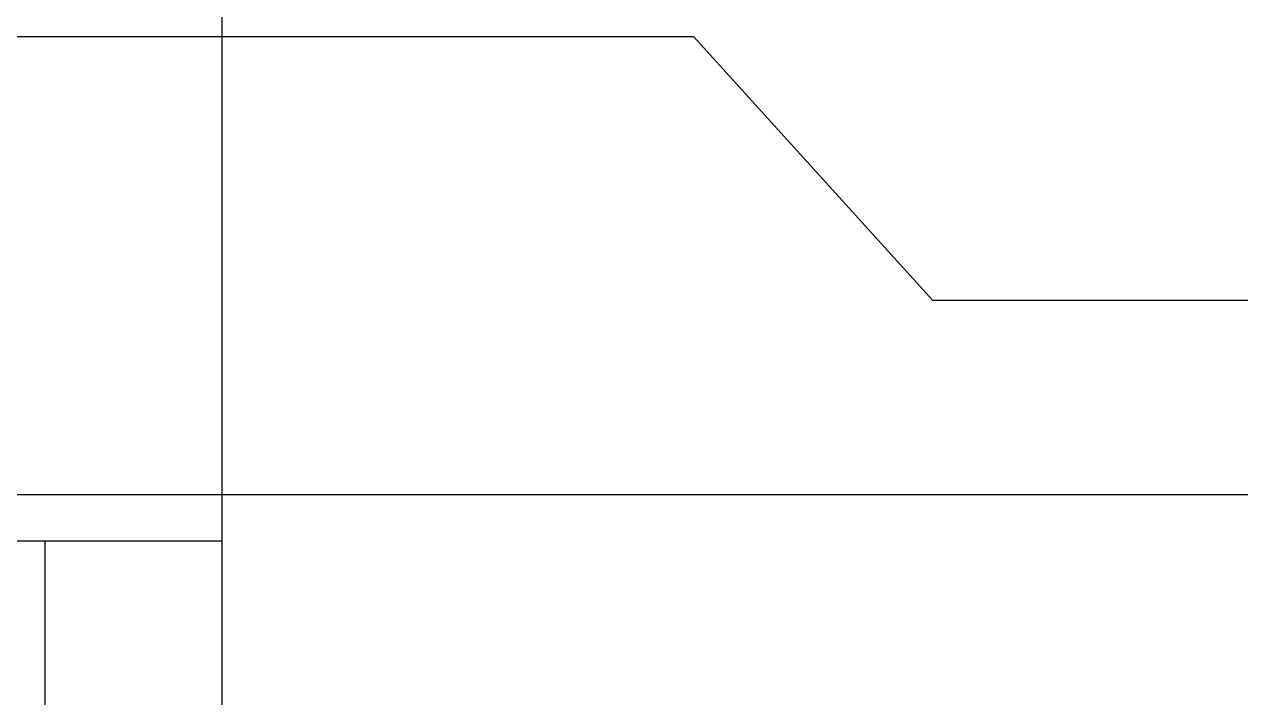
# Model space of a CAD drawing. Header units: inches. Extents: x -1 to 66.5, y -11.9 to 25.2.
# Drawn here: x 33.792 to 34.1839, y -7.4515 to -7.2345 of the extents above; entities that cross this region are included whole.
import ezdxf

# ---------------------------------------------------------------- set-up
doc = ezdxf.new("R2010")
doc.units = ezdxf.units.IN
doc.header["$MEASUREMENT"] = 0
for name, color, linetype in [('45-1523-1', 80, 'Continuous'), ('Fastener', 134, 'Continuous'), ('Solenoid', 6, 'Continuous')]:
    doc.layers.add(name, color=color, linetype=linetype)

msp = doc.modelspace()

# ---------------------------------------------------------------- linework, layer by layer
at = {"layer": '45-1523-1'}
for p, q in [((34.00769, -7.23847), (33.52069, -7.23847)), ((34.08469, -7.32347), (34.00769, -7.23847)), ((34.25369, -7.32347), (34.08469, -7.32347)), ((33.63469, -7.38597), (34.40069, -7.38597))]:
    msp.add_line(p, q, dxfattribs=at)
at = {"layer": 'Fastener'}
msp.add_line((33.79869, -7.68276), (33.79869, -7.40105), dxfattribs=at)
at = {"layer": 'Solenoid'}
for p, q in [((33.85569, -7.75097), (33.85569, -5.27897)), ((33.85569, -7.40105), (33.18569, -7.40105)), ((33.79869, -7.65247), (33.79869, -7.40105))]:
    msp.add_line(p, q, dxfattribs=at)

doc.saveas('drawing.dxf')
